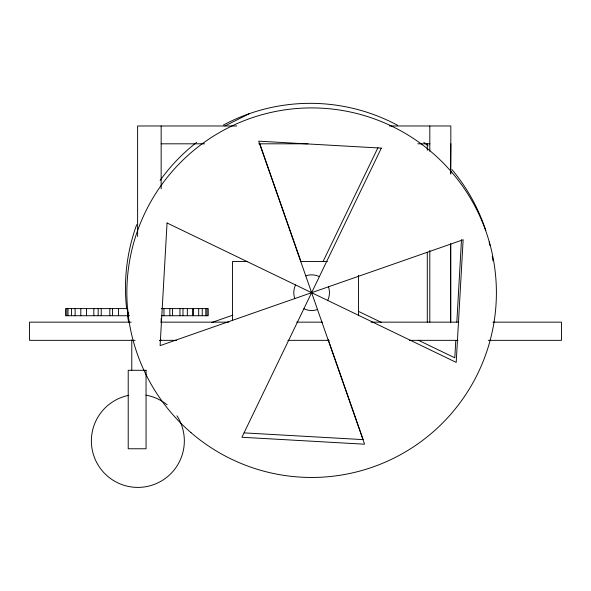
<?xml version="1.0" encoding="UTF-8"?>
<svg xmlns="http://www.w3.org/2000/svg" width="591" height="591" viewBox="0 0 591 591"><rect width="100%" height="100%" fill="white"/><g stroke="black" fill="none" stroke-linecap="round" stroke-linejoin="round"><path stroke-width="0.89" d="M455.794 340.423L454.804 357.814L418.325 340.224M456.828 322.117L461.497 239.747M323.055 261.517L377.945 147.676M224.898 125.979L249.291 113.679M159.585 340.741L161.321 340.135M211.718 322.523L232.736 315.188M236.858 125.979L137.614 125.979L137.614 236.496M389.528 125.979L450.83 125.979L450.83 174.153M161.151 143.812L204.545 143.812M258.762 143.812L307.941 143.812M417.8 143.812L430.004 143.812M450.83 143.812L450.49 173.229M247.201 261.517L232.485 261.517L232.485 320.315M300.538 261.517L327.392 261.517M161.232 308.598L208.231 308.598L208.231 315.727L161.232 315.727M129.518 315.727L65.564 315.727L65.564 308.598L127.678 308.598L127.671 315.727M131.187 322.147L29.55 322.147L29.55 340.342L135.125 340.342M160.826 322.147L228.747 322.147M296.712 322.147L322.427 322.147M371.03 322.147L458.897 322.147M492.879 322.147L561.45 322.147L561.45 340.342L488.284 340.342M159.555 340.342L176.428 340.342M287.861 340.342L329.194 340.342M409.497 340.342L457.981 340.342M244.186 432.885L363.17 439.623L328.256 339.699M358.427 311.339L381.69 322.56M259.722 143.539L301.011 261.71M450.83 243.869L450.83 322.147M450.49 244.009L450.49 322.147M429.805 125.979L429.805 151.17M429.805 250.444L429.805 322.147M427.286 143.812L427.286 150.247M427.286 252.283L427.286 322.147M358.471 275.295L358.471 315.72M207.02 308.598L207.02 315.727M205.801 308.598L205.801 315.727M202.24 308.598L202.24 315.727M198.679 308.598L198.679 315.727M187.34 308.598L187.34 315.727M182.996 308.598L182.996 315.727M179.952 308.598L179.952 315.727M172.565 308.598L172.565 315.727M169.839 308.598L169.839 315.727M163.966 308.598L163.966 315.727M161.151 125.979L161.151 188.854M161.151 318.468L161.151 322.147M131.786 340.01L131.786 370.298M128.602 312.159L128.602 315.727M118.436 308.598L118.436 315.727M112.563 308.598L112.563 315.727M109.837 308.598L109.837 315.727M101.231 308.598L101.231 315.727M98.187 308.598L98.187 315.727M93.843 308.598L93.843 315.727M86.449 308.598L86.456 315.727M80.79 308.598L80.79 315.727M75.123 308.598L75.123 315.727M71.563 308.598L71.563 315.727M67.995 308.598L67.995 315.727M66.783 308.598L66.783 315.727M176.945 415.768A46.482 46.482 0 0 1 157.937 482.84A46.482 46.482 0 0 1 93.755 455.624A46.482 46.482 0 0 1 128.749 395.335M146.014 395.157A46.482 46.482 0 0 1 167.135 404.82M328.463 286.805A17.833 17.833 0 0 1 327.687 300.427M317.507 309.521A17.833 17.833 0 0 1 303.877 308.746M294.791 298.566A17.833 17.833 0 0 1 295.559 284.936M305.746 275.849A17.833 17.833 0 0 1 319.369 276.618M128.712 322.612A184.769 184.769 0 0 1 127.486 315.38M126.659 309.049A184.769 184.769 0 0 1 136.706 224.639M160.109 180.395A184.769 184.769 0 0 1 196.677 142.35M223.376 125.026A184.769 184.769 0 0 1 397.75 125.381M423.806 142.365A184.769 184.769 0 0 1 428.061 145.778M451.967 169.565A184.769 184.769 0 0 1 485.824 230.593M489.149 241.97A184.769 184.769 0 0 1 490.028 245.524M492.244 256.309A184.769 184.769 0 0 1 492.983 260.83M167.054 222.977L160.109 345.624L463.145 239.747L456.2 362.394L167.054 222.977M381.335 148.112L241.918 437.259L364.566 444.203L258.688 141.168L381.335 148.112M146.051 370.298L128.217 370.298L128.217 448.768L146.051 448.768L146.051 370.298M193.013 315.727L193.013 308.598L193.006 315.727M191.033 432.678A184.769 184.769 0 0 0 493.16 327.119A184.769 184.769 0 0 0 250.68 118.252A184.769 184.769 0 0 0 191.033 432.678"/></g></svg>
